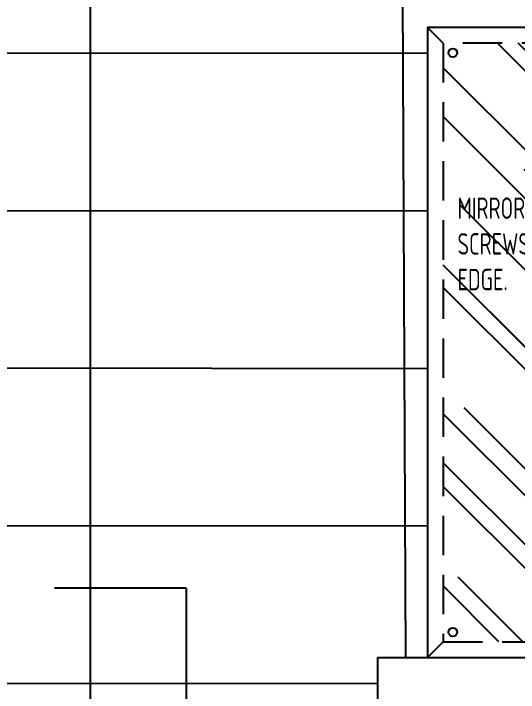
# Model space of a CAD drawing. Header units: centimetres. Extents: x -1797 to 2001, y -8788 to 1856.
# Drawn here: x -854.8 to -758.8, y -8595.1 to -8465.8 of the extents above; entities that cross this region are included whole.
import ezdxf

# ---------------------------------------------------------------- set-up
doc = ezdxf.new("R2010")
doc.units = ezdxf.units.CM
doc.header["$LTSCALE"] = 100
doc.header["$MEASUREMENT"] = 0
doc.linetypes.add('HIDDEN', pattern=[0.375, 0.25, -0.125])
doc.linetypes.add('HIDDEN2', pattern=[0.1875, 0.125, -0.0625])
for name, color, linetype in [('DIM', 1, 'Continuous'), ('HATCH', 8, 'Continuous'), ('HIDDEN -03', 8, 'HIDDEN'), ('ID_Flooring_02', 127, 'Continuous'), ('ID_Furniture-Fixed_01', 141, 'Continuous'), ('IDT-TXT25', 3, 'Continuous')]:
    doc.layers.add(name, color=color, linetype=linetype)
doc.styles.add('HB25Small', font='ARCHSTYL.SHX', dxfattribs={"width": 0.8, "height": 2.5})
doc.styles.add('ISO', font='isocp2.shx', dxfattribs={"width": 0.8})
doc.dimstyles.new('DIM DET', dxfattribs={"dimtxt": 0.05, "dimasz": 0.025, "dimexe": 0.025, "dimexo": 0.025, "dimgap": 0.025, "dimtad": 1, "dimzin": 0, "dimdsep": 46, "dimtxsty": 'ISO', "dimblk": 'ARCHTICK', "dimcen": 0.1, "dimdle": 0.025, "dimclrd": 15, "dimclre": 15, "dimclrt": 2, "dimadec": 0, "dimazin": 0, "dimtfac": 1, "dimtmove": 2, "dimatfit": 0, "dimldrblk": 'ARCHTICK', "dimfxl": 0.17, "dimtzin": 1, "dimarcsym": 0})

# ---------------------------------------------------------------- blocks, each defined once
blk = doc.blocks.new('_ARCHTICK')
at = {"color": 0, "linetype": 'ByBlock', "const_width": 0.15}
blk.add_lwpolyline([(-0.5, -0.5), (0.5, 0.5)], dxfattribs=at)
blk = doc.blocks.new('MI_MAID')
at = {"layer": 'HATCH'}
h = blk.add_hatch(dxfattribs=at)
h.set_pattern_fill('AR-RROOF', color=256, scale=20, angle=45, style=0)
h.set_pattern_definition([(135, (-411.061, -7009.09), (-16.9706, 45.2548), [300, -40, 100, -20]), (135, (-422.8, -6983.21), (32.9512, 4.667), [60, -6.6, 120, -15]), (135, (-406.111, -6989.998), (-64.0639, 83.01434), [160, -28, 80, -20])])
h.paths.add_polyline_path([(-154.25, -6895.09), (-109.25, -6895.09), (-109.25, -7009.09), (-154.25, -7009.09)])
at = {"layer": 'HIDDEN -03'}
for p, q in [((-154.25, -6895.09, 0), (-157.25, -6892.09, 0)), ((-154.25, -7009.09, 0), (-157.25, -7012.09, 0))]:
    blk.add_line(p, q, dxfattribs=at)
at = {"layer": 'HIDDEN -03', "linetype": 'HIDDEN2', "ltscale": 0.6, "elevation": 0}
blk.add_lwpolyline([(-109.25, -6895.09), (-154.25, -6895.09), (-154.25, -7009.09), (-109.25, -7009.09)], close=True, dxfattribs=at)
at = {"layer": 'ID_Furniture-Fixed_01'}
for q in [(-98.7, -7012.09), (-166.71, -7041.5)]:
    blk.add_line((-166.71, -7012.09), q, dxfattribs=at)
at = {"layer": 'ID_Furniture-Fixed_01', "elevation": 0}
blk.add_lwpolyline([(-106.25, -6892.09), (-157.25, -6892.09), (-157.25, -7012.09), (-106.25, -7012.09)], close=True, dxfattribs=at)
at = {"layer": 'ID_Furniture-Fixed_01'}
for centre in [(-152.41, -6896.93, 0), (-152.41, -7007.25, 0)]:
    blk.add_circle(centre, 0.837, dxfattribs=at)
at = {"layer": 'IDT-TXT25', "insert": (-151.51, -6924.49, 0), "char_height": 4.0766, "width": 43.3702, "attachment_point": 1, "style": 'HB25Small'}
blk.add_mtext('MIRROR WITH S.S SCREWS 1"BEVELED EDGE.', dxfattribs=at)

msp = doc.modelspace()

# ---------------------------------------------------------------- linework, layer by layer
at = {"layer": 'HIDDEN -03'}
msp.add_line((-822.01, -8575.24), (-822.01, -8606.74, 0), dxfattribs=at)
at = {"layer": 'ID_Flooring_02'}
for p, q in [((-840.24, -8373.53, 0), (-840.24, -8606.74, 0)), ((-781.24, -8373.53, 0), (-780.24, -8588.46, 0)), ((-776.08, -8473.47), (-950.58, -8473.29)), ((-776.08, -8503.47), (-950.58, -8503.29)), ((-776.08, -8533.47), (-950.58, -8533.29)), ((-776.08, -8563.47), (-950.58, -8563.29)), ((-785.54, -8593.46), (-950.61, -8593.29))]:
    msp.add_line(p, q, dxfattribs=at)

# ---------------------------------------------------------------- block references
at = {"layer": 'DIM'}
msp.add_blockref('MI_MAID', (-618.83, -1576.37, 0), dxfattribs=at)

# ---------------------------------------------------------------- leaders
at = {"layer": 'HIDDEN -03'}
msp.add_leader([(-822.01, -8575.24), (-1099.79, -8575.24)], dimstyle='DIM DET', override={"dimasz": 0.04, "dimtad": 0, "dimclrd": 251, "dimldrblk": 'Dot', "dimfxl": 0.1}, dxfattribs=at)

doc.saveas('drawing.dxf')
